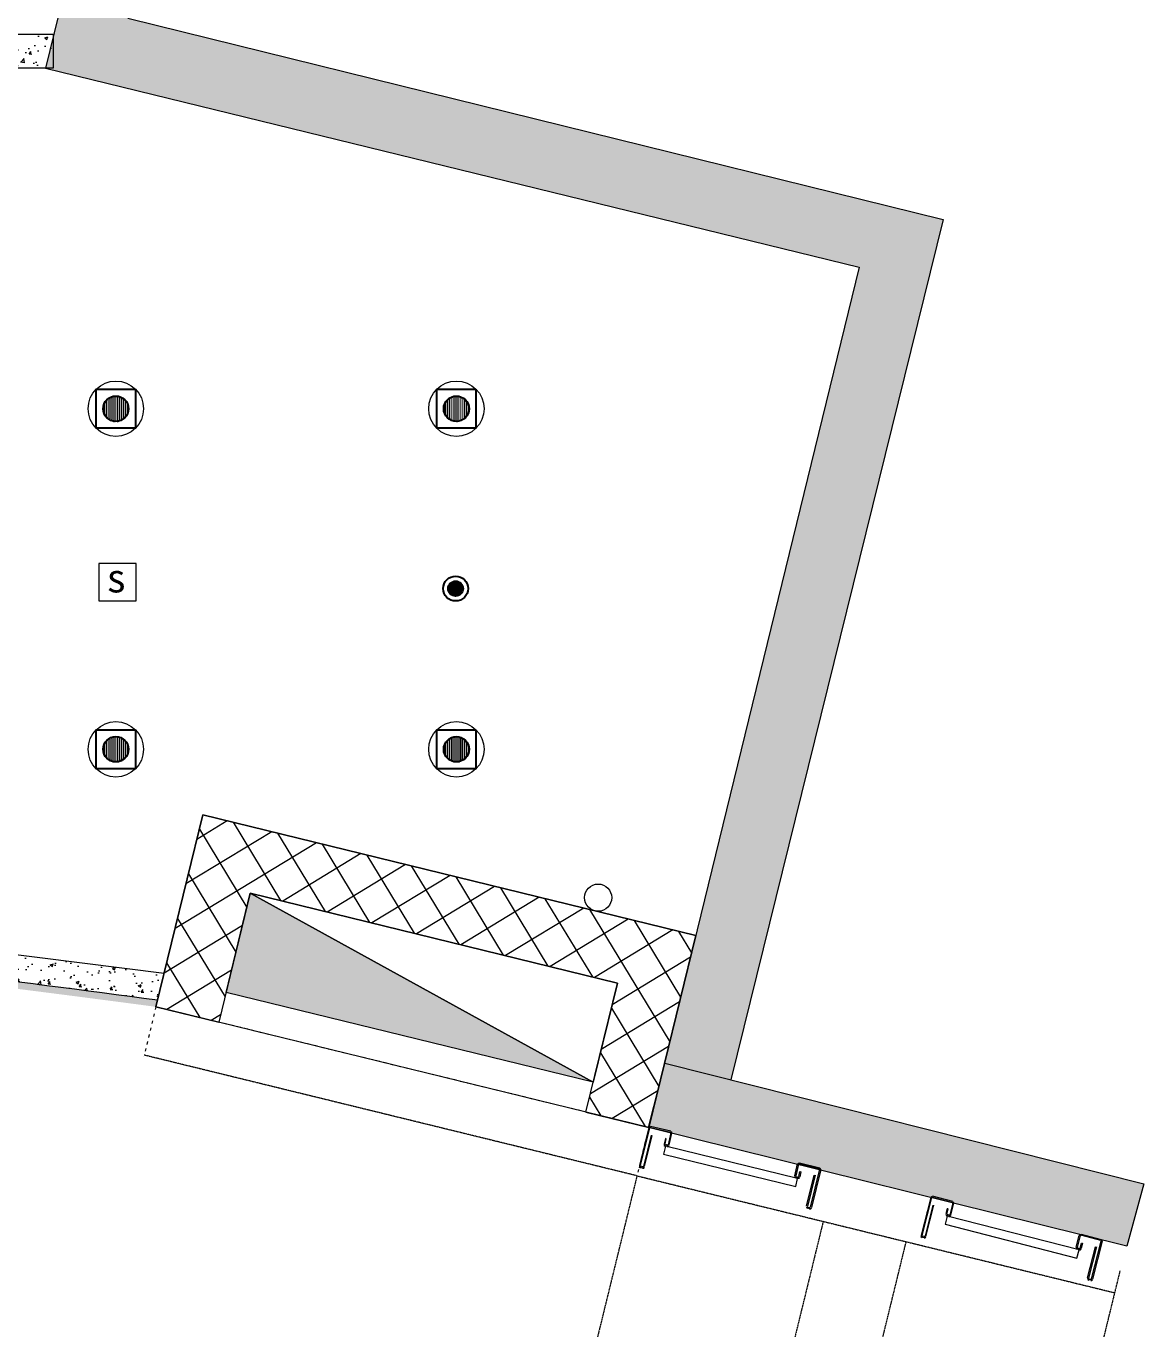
# Model space of a CAD drawing. Header units: millimetres. Extents: x 346472 to 732256, y -34068 to -15883.
# Drawn here: x 671841 to 675124, y -29721 to -25896 of the extents above; entities that cross this region are included whole.
import ezdxf

# ---------------------------------------------------------------- set-up
doc = ezdxf.new("R2010")
doc.units = ezdxf.units.MM
doc.header["$LTSCALE"] = 7
doc.linetypes.add('AED-090-P-CRL2$0$ACAD_ISO03W100', pattern=[30, 12, -18])
doc.linetypes.add('HIDDEN', pattern=[0.375, 0.25, -0.125])
doc.layers.get('0').update_dxf_attribs({"lineweight": 0})
for name, color, linetype in [('1', 1, 'Continuous'), ('1_AVT', 1, 'Continuous'), ('1建筑平面', 7, 'Continuous'), ('AED-090-P-PL02-N$0$0_fsbracket', 1, 'Continuous'), ('LD_light', 253, 'Continuous'), ('WALL', 7, 'Continuous'), ('walls', 7, 'Continuous'), ('消防', 5, 'Continuous')]:
    doc.layers.add(name, color=color, linetype=linetype)
for name, color, linetype, lineweight in [('AED-090-P-CRL2$0$HoseReel', 1, 'Continuous', 13), ('EA7 CEILING', 251, 'Continuous', 9), ('EA7 furniture', 7, 'Continuous', 5), ('QUOTE', 251, 'Continuous', 5), ('文字', 6, 'Continuous', 5)]:
    doc.layers.add(name, color=color, linetype=linetype, lineweight=lineweight)
doc.styles.add('图签-仿宋', font='')
doc.styles.get('图签-仿宋').set_extended_font_data('FangSong_GB2312')

# ---------------------------------------------------------------- blocks, each defined once
blk = doc.blocks.new('A$C1A5804E3')
at = {"color": 5, "ltscale": 2}
blk.add_lwpolyline([(-699236, -432956), (-698936, -432956), (-698936, -432656), (-699236, -432656)], close=True, dxfattribs=at)
at = {"color": 5, "ltscale": 2, "style": '图签-仿宋'}
blk.add_text('s', height=232, dxfattribs=at).set_placement((-699174, -432889))
blk = doc.blocks.new('12333')
at = {"layer": 'LD_light'}
h = blk.add_hatch(dxfattribs=at)
h.set_pattern_fill('DOTS', color=6, scale=90.551181, angle=-90, style=0)
h.set_pattern_definition([(270, (572990.7953, 65339.9095), (5.65944882, -2.8297244), [0, -5.65944882])])
h.paths.add_polyline_path([(568486.6, -26655.3, 1), (568412.2, -26655.3, 1)])
at = {"layer": 'LD_light', "color": 6, "elevation": -2.1}
blk.add_lwpolyline([(568506.9, -26597.8), (568506.9, -26712.8), (568391.9, -26712.8), (568391.9, -26597.8)], close=True, dxfattribs=at)
at = {"layer": 'LD_light', "color": 6}
blk.add_circle((568449.4, -26655.3, -2.1), 37.2, dxfattribs=at)
at = {"layer": 'QUOTE', "color": 6, "lineweight": 5}
blk.add_circle((568449.4, -26655.3, -2.1), 81.3, dxfattribs=at)

msp = doc.modelspace()

# ---------------------------------------------------------------- hatches: boundary and pattern name
at = {"layer": 'AED-090-P-CRL2$0$HoseReel', "lineweight": 5, "extrusion": (0.000187716, -0.000339531, 1)}
for color in [0, 8]:
    msp.add_hatch(color=color, dxfattribs=at).paths.add_polyline_path([(673506.5, -28997.2), (672428.3, -28733.3), (672499.6, -28441.9)])
at = {"layer": 'EA7 furniture', "lineweight": 5}
h = msp.add_hatch(color=0, dxfattribs=at)
h.dxf.hatch_style = 1
h.paths.add_polyline_path([(671512.9, -28665), (671510.8, -28684.9, -0.002651), (672222.4, -28775.6), (672227.2, -28756.1, 0.00266)])
h = msp.add_hatch(color=8, dxfattribs=at)
h.dxf.hatch_style = 1
h.paths.add_polyline_path([(671512.9, -28665), (671510.8, -28684.9, -0.002651), (672222.4, -28775.6), (672227.2, -28756.1, 0.00266)])
at = {"layer": 'walls', "lineweight": 5}
h = msp.add_hatch(color=0, dxfattribs=at)
h.dxf.hatch_style = 1
h.paths.add_polyline_path([(659721.3, -18888.6), (659443.8, -18990.8), (660125.2, -21259.8), (660416, -28254), (660615.8, -28245.5), (660325, -21251.5), (665452.4, -22506.4), (665452.4, -22300.5), (660372.6, -21057.2)])
h.paths.add_polyline_path([(665452.4, -22300.5), (665452.4, -22506.4), (672345.2, -24193.4), (672208.2, -24753.3), (672189.5, -24829.7), (672286.6, -24853.4), (672383.8, -24877.2), (672587, -24046.7)])
h.paths.add_polyline_path([(672140.1, -25872.8), (672177, -25722.3), (671982.7, -25674.7), (671898.3, -26019.5), (674287.8, -26604.4), (673756.4, -28775.6), (673963.9, -28775.6), (674533.9, -26463.9)])
h.paths.add_polyline_path([(673963.9, -28775.6), (673756.4, -28775.6), (673715.9, -28941), (673911, -28990.1)])
h.paths.add_polyline_path([(673716.6, -28941.2), (673694.3, -29029.3), (673670.8, -29125.5), (673669.7, -29129.8), (675073.2, -29478.4), (675123.7, -29295.2)])
h = msp.add_hatch(color=8, dxfattribs=at)
h.dxf.hatch_style = 1
h.paths.add_polyline_path([(659721.3, -18888.6), (659443.8, -18990.8), (660125.2, -21259.8), (660416, -28254), (660615.8, -28245.5), (660325, -21251.5), (665452.4, -22506.4), (665452.4, -22300.5), (660372.6, -21057.2)])
h.paths.add_polyline_path([(665452.4, -22300.5), (665452.4, -22506.4), (672345.2, -24193.4), (672208.2, -24753.3), (672189.5, -24829.7), (672286.6, -24853.4), (672383.8, -24877.2), (672587, -24046.7)])
h.paths.add_polyline_path([(672140.1, -25872.8), (672177, -25722.3), (671982.7, -25674.7), (671898.3, -26019.5), (674287.8, -26604.4), (673756.4, -28775.6), (673963.9, -28775.6), (674533.9, -26463.9)])
h.paths.add_polyline_path([(673963.9, -28775.6), (673756.4, -28775.6), (673715.9, -28941), (673911, -28990.1)])
h.paths.add_polyline_path([(673716.6, -28941.2), (673694.3, -29029.3), (673670.8, -29125.5), (673669.7, -29129.8), (675073.2, -29478.4), (675123.7, -29295.2)])
h = msp.add_hatch(dxfattribs=at)
h.set_pattern_fill('AR-CONC', color=8, scale=0.5)
h.paths.add_polyline_path([(671004.7, -25919.5), (671920.6, -25919.5), (671920.6, -26019.5), (671004.7, -26019.5)])
h = msp.add_hatch(dxfattribs=at)
h.set_pattern_fill('AR-CONC', color=8, scale=0.5)
h.paths.add_polyline_path([(671523.1, -28585.6), (671521.2, -28585.4), (671512.9, -28665, -0.00266), (672227.2, -28756.1), (672246.3, -28677.9, 0.002691)])
h = msp.add_hatch(dxfattribs=at)
h.set_pattern_fill('AR-CONC', color=8, scale=0.5)
h.paths.add_polyline_path([(671523.1, -28585.6), (671521.2, -28585.4), (671512.9, -28665, -0.00266), (672227.2, -28756.1), (672246.3, -28677.9, 0.002691)])
at = {"layer": '消防', "ltscale": 2}
msp.add_hatch(color=5, dxfattribs=at).paths.add_polyline_path([(673124.3, -27547.6, 1), (673080.6, -27547.6, 1)])

# ---------------------------------------------------------------- linework, layer by layer
at = {"layer": '1', "color": 0, "lineweight": 5}
msp.add_line((672186.7, -28921.3), (672186.7, -28921.3), dxfattribs=at)
at = {"layer": '1', "color": 8, "lineweight": 5}
msp.add_line((672186.7, -28921.3), (672186.7, -28921.3), dxfattribs=at)
at = {"layer": '1', "color": 0, "lineweight": 5}
msp.add_circle((673520.8, -28455.1, -0.4), 40, dxfattribs=at)
at = {"layer": '1', "color": 8, "lineweight": 5}
msp.add_circle((673520.8, -28455.1, -0.4), 40, dxfattribs=at)
at = {"layer": '1', "color": 0, "lineweight": 5}
msp.add_arc((663310.5, -95834.4), 67668.4, 82.428099, 84.645908, dxfattribs=at)
at = {"layer": '1', "color": 8, "lineweight": 5}
msp.add_arc((663310.5, -95834.4), 67668.4, 82.428099, 84.645908, dxfattribs=at)
at = {"layer": '1_AVT', "color": 0, "lineweight": 5, "extrusion": (0.000187716, -0.000339531, 1)}
for p, q in [((672360.3, -28212.2), (672222.4, -28775.6, -0.2)), ((673807.5, -28566.4, -0.4), (672360.3, -28212.2)), ((672499.6, -28441.9, -0.1), (672406.9, -28820.8, -0.2)), ((673577.8, -28705.8, -0.4), (672499.6, -28441.9, -0.1)), ((673669.7, -29129.8, -0.6), (673807.5, -28566.4, -0.4)), ((673485.1, -29084.7, -0.5), (673577.8, -28705.8, -0.4)), ((672222.4, -28775.6, -0.6), (672406.9, -28820.8, -0.6)), ((673485.1, -29084.7, -0.5), (673669.7, -29129.8, -0.6))]:
    msp.add_line(p, q, dxfattribs=at)
at = {"layer": '1_AVT', "color": 8, "lineweight": 5, "extrusion": (0.000187716, -0.000339531, 1)}
for p, q in [((672360.3, -28212.2), (672222.4, -28775.6, -0.2)), ((673807.5, -28566.4, -0.4), (672360.3, -28212.2)), ((672499.6, -28441.9, -0.1), (672406.9, -28820.8, -0.2)), ((673577.8, -28705.8, -0.4), (672499.6, -28441.9, -0.1)), ((673669.7, -29129.8, -0.6), (673807.5, -28566.4, -0.4)), ((673485.1, -29084.7, -0.5), (673577.8, -28705.8, -0.4)), ((672222.4, -28775.6, -0.6), (672406.9, -28820.8, -0.6)), ((673485.1, -29084.7, -0.5), (673669.7, -29129.8, -0.6))]:
    msp.add_line(p, q, dxfattribs=at)
at = {"layer": '1建筑平面', "color": 0, "linetype": 'HIDDEN', "lineweight": 5}
for p, q in [((673635, -29271.7, -0.6), (672786.1, -32739.9, -0.6)), ((673635, -29271.7, -0.6), (675037.5, -29614.9, -0.6)), ((674181.9, -29405.5, -0.1), (673359.6, -32765.3, -0.1)), ((674424.8, -29465, -0.1), (673639, -32675.3, -0.1)), ((675053.2, -29550.7, -0.1), (674335.4, -32483.5, -0.1))]:
    msp.add_line(p, q, dxfattribs=at)
at = {"layer": '1建筑平面', "color": 8, "linetype": 'HIDDEN', "lineweight": 5}
for p, q in [((673635, -29271.7, -0.6), (672786.1, -32739.9, -0.6)), ((673635, -29271.7, -0.6), (675037.5, -29614.9, -0.6)), ((674181.9, -29405.5, -0.1), (673359.6, -32765.3, -0.1)), ((674424.8, -29465, -0.1), (673639, -32675.3, -0.1)), ((675053.2, -29550.7, -0.1), (674335.4, -32483.5, -0.1))]:
    msp.add_line(p, q, dxfattribs=at)
at = {"layer": 'AED-090-P-CRL2$0$HoseReel', "color": 0, "linetype": 'Continuous', "lineweight": 5, "extrusion": (0.000187716, -0.000339531, 1)}
for p, q in [((672562.9, -28261.8, -0.1), (672310.7, -28414.8, -0.1)), ((672432, -28229.8, 0), (672342.7, -28284, 0)), ((672349.9, -28254.4, 0), (672489.3, -28484.1, -0.1)), ((672449, -28233.9, 0), (672588.3, -28463.7, -0.1)), ((672579.8, -28266, -0.1), (672719.2, -28495.7, -0.2)), ((672693.7, -28293.8, -0.1), (672278.7, -28545.7, -0.1)), ((672710.6, -28298, -0.1), (672850, -28527.7, -0.2)), ((672824.6, -28325.9, -0.1), (672594.8, -28465.2, -0.1)), ((672841.5, -28330, -0.1), (672980.9, -28559.7, -0.2)), ((672955.4, -28357.9, -0.2), (672725.7, -28497.3, -0.2)), ((672972.3, -28362, -0.2), (673111.7, -28591.7, -0.3)), ((672317.9, -28385.2, -0.1), (672457.3, -28614.9, -0.2)), ((673086.2, -28389.9, -0.2), (672856.5, -28529.3, -0.2)), ((673103.2, -28394, -0.2), (673242.5, -28623.8, -0.3)), ((673217.1, -28421.9, -0.2), (672987.4, -28561.3, -0.2)), ((673347.9, -28454, -0.3), (673118.2, -28593.3, -0.3)), ((673234, -28426.1, -0.2), (673373.4, -28655.8, -0.3)), ((673364.8, -28458.1, -0.3), (673504.2, -28687.8, -0.4)), ((673478.8, -28486, -0.3), (673249, -28625.4, -0.3)), ((673495.7, -28490.1, -0.3), (673731.2, -28878.3, -0.5)), ((672285.9, -28516.1, -0.1), (672425.3, -28745.8, -0.2)), ((673609.6, -28518, -0.3), (673379.9, -28657.4, -0.3)), ((673626.5, -28522.1, -0.3), (673763.2, -28747.5, -0.4)), ((672476.4, -28537.1, -0.1), (672246.6, -28676.5, -0.1)), ((673740.4, -28550, -0.4), (673510.7, -28689.4, -0.4)), ((673757.4, -28554.2, -0.4), (673795.3, -28616.6, -0.4)), ((672253.9, -28646.9, -0.1), (672351.1, -28807.1, -0.2)), ((673791.9, -28630.2, -0.4), (673562.2, -28769.6, -0.4)), ((672444.3, -28668, -0.2), (672254.1, -28783.4, -0.2)), ((673759.9, -28761, -0.4), (673530.2, -28900.4, -0.5)), ((672412.3, -28798.8, -0.2), (672385, -28815.4, -0.2)), ((673559.8, -28779.4, -0.4), (673699.2, -29009.1, -0.5)), ((673727.9, -28891.9, -0.5), (673498.2, -29031.3, -0.5)), ((673527.8, -28910.3, -0.5), (673659.5, -29127.3, -0.6)), ((673695.9, -29022.7, -0.5), (673562.6, -29103.6, -0.5)), ((673495.8, -29041.1, -0.5), (673528.6, -29095.3, -0.5))]:
    msp.add_line(p, q, dxfattribs=at)
at = {"layer": 'AED-090-P-CRL2$0$HoseReel', "color": 8, "linetype": 'Continuous', "lineweight": 5, "extrusion": (0.000187716, -0.000339531, 1)}
for p, q in [((672562.9, -28261.8, -0.1), (672310.7, -28414.8, -0.1)), ((672432, -28229.8, 0), (672342.7, -28284, 0)), ((672349.9, -28254.4, 0), (672489.3, -28484.1, -0.1)), ((672449, -28233.9, 0), (672588.3, -28463.7, -0.1)), ((672579.8, -28266, -0.1), (672719.2, -28495.7, -0.2)), ((672693.7, -28293.8, -0.1), (672278.7, -28545.7, -0.1)), ((672710.6, -28298, -0.1), (672850, -28527.7, -0.2)), ((672824.6, -28325.9, -0.1), (672594.8, -28465.2, -0.1)), ((672841.5, -28330, -0.1), (672980.9, -28559.7, -0.2)), ((672955.4, -28357.9, -0.2), (672725.7, -28497.3, -0.2)), ((672972.3, -28362, -0.2), (673111.7, -28591.7, -0.3)), ((672317.9, -28385.2, -0.1), (672457.3, -28614.9, -0.2)), ((673086.2, -28389.9, -0.2), (672856.5, -28529.3, -0.2)), ((673103.2, -28394, -0.2), (673242.5, -28623.8, -0.3)), ((673217.1, -28421.9, -0.2), (672987.4, -28561.3, -0.2)), ((673347.9, -28454, -0.3), (673118.2, -28593.3, -0.3)), ((673234, -28426.1, -0.2), (673373.4, -28655.8, -0.3)), ((673364.8, -28458.1, -0.3), (673504.2, -28687.8, -0.4)), ((673478.8, -28486, -0.3), (673249, -28625.4, -0.3)), ((673495.7, -28490.1, -0.3), (673731.2, -28878.3, -0.5)), ((672285.9, -28516.1, -0.1), (672425.3, -28745.8, -0.2)), ((673609.6, -28518, -0.3), (673379.9, -28657.4, -0.3)), ((673626.5, -28522.1, -0.3), (673763.2, -28747.5, -0.4)), ((672476.4, -28537.1, -0.1), (672246.6, -28676.5, -0.1)), ((673740.4, -28550, -0.4), (673510.7, -28689.4, -0.4)), ((673757.4, -28554.2, -0.4), (673795.3, -28616.6, -0.4)), ((672253.9, -28646.9, -0.1), (672351.1, -28807.1, -0.2)), ((673791.9, -28630.2, -0.4), (673562.2, -28769.6, -0.4)), ((672444.3, -28668, -0.2), (672254.1, -28783.4, -0.2)), ((673759.9, -28761, -0.4), (673530.2, -28900.4, -0.5)), ((672412.3, -28798.8, -0.2), (672385, -28815.4, -0.2)), ((673559.8, -28779.4, -0.4), (673699.2, -29009.1, -0.5)), ((673727.9, -28891.9, -0.5), (673498.2, -29031.3, -0.5)), ((673527.8, -28910.3, -0.5), (673659.5, -29127.3, -0.6)), ((673695.9, -29022.7, -0.5), (673562.6, -29103.6, -0.5)), ((673495.8, -29041.1, -0.5), (673528.6, -29095.3, -0.5))]:
    msp.add_line(p, q, dxfattribs=at)
at = {"layer": 'AED-090-P-CRL2$0$HoseReel', "color": 0, "lineweight": 5, "extrusion": (0.000187716, -0.000339531, 1)}
for p, q in [((672428.3, -28733.3, -0.2), (672499.6, -28441.9, -0.1)), ((672428.3, -28733.3, -0.2), (672499.6, -28441.9, -0.1)), ((672499.6, -28441.9, -0.1), (673577.8, -28705.8, -0.4)), ((673506.5, -28997.2, -0.5), (672499.6, -28441.9, -0.1)), ((672499.6, -28441.9, -0.1), (673506.5, -28997.2, -0.5)), ((673577.8, -28705.8, -0.4), (673506.5, -28997.2, -0.5)), ((673506.5, -28997.2, -0.5), (672428.3, -28733.3, -0.2)), ((673506.5, -28997.2, -0.5), (672428.3, -28733.3, -0.2))]:
    msp.add_line(p, q, dxfattribs=at)
at = {"layer": 'AED-090-P-CRL2$0$HoseReel', "color": 8, "lineweight": 5, "extrusion": (0.000187716, -0.000339531, 1)}
for p, q in [((672428.3, -28733.3, -0.2), (672499.6, -28441.9, -0.1)), ((672428.3, -28733.3, -0.2), (672499.6, -28441.9, -0.1)), ((672499.6, -28441.9, -0.1), (673577.8, -28705.8, -0.4)), ((673506.5, -28997.2, -0.5), (672499.6, -28441.9, -0.1)), ((672499.6, -28441.9, -0.1), (673506.5, -28997.2, -0.5)), ((673577.8, -28705.8, -0.4), (673506.5, -28997.2, -0.5)), ((673506.5, -28997.2, -0.5), (672428.3, -28733.3, -0.2)), ((673506.5, -28997.2, -0.5), (672428.3, -28733.3, -0.2))]:
    msp.add_line(p, q, dxfattribs=at)
at = {"layer": 'AED-090-P-CRL2$0$HoseReel', "color": 0, "linetype": 'AED-090-P-CRL2$0$ACAD_ISO03W100', "lineweight": 5, "ltscale": 0.1, "extrusion": (0.000187716, -0.000339531, 1)}
for p, q in [((672222.4, -28775.6, -0.6), (672187.7, -28917.4, -0.6)), ((673471.1, -29081.2, -0.5), (672406.9, -28820.8, -0.2))]:
    msp.add_line(p, q, dxfattribs=at)
at = {"layer": 'AED-090-P-CRL2$0$HoseReel', "color": 8, "linetype": 'AED-090-P-CRL2$0$ACAD_ISO03W100', "lineweight": 5, "ltscale": 0.1, "extrusion": (0.000187716, -0.000339531, 1)}
for p, q in [((672222.4, -28775.6, -0.6), (672187.7, -28917.4, -0.6)), ((673471.1, -29081.2, -0.5), (672406.9, -28820.8, -0.2))]:
    msp.add_line(p, q, dxfattribs=at)
at = {"layer": 'AED-090-P-CRL2$0$HoseReel', "color": 0, "linetype": 'HIDDEN', "lineweight": 5, "extrusion": (0.00021446, -0.000323304, 1)}
msp.add_line((673635, -29271.7, 0), (672187.7, -28917.4, 0.4), dxfattribs=at)
at = {"layer": 'AED-090-P-CRL2$0$HoseReel', "color": 8, "linetype": 'HIDDEN', "lineweight": 5, "extrusion": (0.00021446, -0.000323304, 1)}
msp.add_line((673635, -29271.7, 0), (672187.7, -28917.4, 0.4), dxfattribs=at)
at = {"layer": 'AED-090-P-CRL2$0$HoseReel', "color": 0, "linetype": 'AED-090-P-CRL2$0$ACAD_ISO03W100', "lineweight": 5, "ltscale": 0.1, "extrusion": (0.00021446, -0.000323304, 1)}
msp.add_line((673669.5, -29130.3, -0.6), (673635, -29271.7, -0.6), dxfattribs=at)
at = {"layer": 'AED-090-P-CRL2$0$HoseReel', "color": 8, "linetype": 'AED-090-P-CRL2$0$ACAD_ISO03W100', "lineweight": 5, "ltscale": 0.1, "extrusion": (0.00021446, -0.000323304, 1)}
msp.add_line((673669.5, -29130.3, -0.6), (673635, -29271.7, -0.6), dxfattribs=at)
at = {"layer": 'AED-090-P-PL02-N$0$0_fsbracket', "color": 0, "lineweight": 5, "extrusion": (-0.035899, -0.14847, 0.988265)}
for p, q in [((673669.7, -29129.8, -0.6), (673642.4, -29241.2, -18.3)), ((673645.3, -29241.9, -18.3), (673672.6, -29130.5, -0.6)), ((673674.4, -29129.4, -0.3), (673733.6, -29143.9, -0.4)), ((673734.3, -29141.1, 0.1), (673675.1, -29126.6, 0.1)), ((673734.7, -29145.7, -0.6), (673726.3, -29180.3, -6.1)), ((673729.2, -29181, -6.1), (673737.7, -29146.5, -0.6)), ((673676.5, -29152.4, -3.7), (673654.1, -29244, -18.3)), ((673657, -29244.7, -18.3), (673679.4, -29153.1, -3.7)), ((673659, -29173.5, -7.5), (673658.3, -29176.4, -8)), ((673718.3, -29162.6, -3.7), (673714.6, -29177.4, -6.1)), ((673717.5, -29178.2, -6.1), (673721.2, -29163.3, -3.7)), ((673717.9, -29182.8, -6.8), (673723.8, -29184.3, -6.8)), ((673721.2, -29163.3, -3.7), (673718.3, -29162.6, -3.7)), ((673724.5, -29181.4, -6.3), (673718.6, -29180, -6.3)), ((673640.9, -29245.4, -19), (673651.6, -29248, -19)), ((673652.3, -29245.1, -18.5), (673646.4, -29243.7, -18.5)), ((674098.3, -29271.3, -6.2), (674106.8, -29236.8, -0.7)), ((674109.7, -29237.5, -0.7), (674101.2, -29272, -6.2)), ((674110, -29274.2, -6.2), (674113.6, -29259.3, -3.9)), ((674170.7, -29250.9, -0.5), (674111.5, -29236.4, -0.5)), ((674112.2, -29233.5, -0.1), (674171.5, -29248, -0.1)), ((674116.5, -29260, -3.9), (674112.9, -29274.9, -6.3)), ((674113.6, -29259.3, -3.9), (674116.5, -29260, -3.9)), ((674144.6, -29364, -18.5), (674171.9, -29252.7, -0.8)), ((674174.8, -29253.4, -0.8), (674147.5, -29364.7, -18.5)), ((674107.5, -29278.1, -6.9), (674101.6, -29276.7, -6.9)), ((674102.3, -29273.8, -6.5), (674108.2, -29275.3, -6.5)), ((674132.9, -29361.2, -18.5), (674155.4, -29269.5, -3.9)), ((674158.3, -29270.2, -3.9), (674135.9, -29361.9, -18.5)), ((674164.1, -29297.1, -7.7), (674163.4, -29300, -8.2)), ((674146.9, -29369.2, -19.2), (674136.3, -29366.6, -19.2)), ((674137, -29363.7, -18.7), (674142.8, -29365.1, -18.7))]:
    msp.add_line(p, q, dxfattribs=at)
at = {"layer": 'AED-090-P-PL02-N$0$0_fsbracket', "color": 8, "lineweight": 5, "extrusion": (-0.035899, -0.14847, 0.988265)}
for p, q in [((673669.7, -29129.8, -0.6), (673642.4, -29241.2, -18.3)), ((673645.3, -29241.9, -18.3), (673672.6, -29130.5, -0.6)), ((673674.4, -29129.4, -0.3), (673733.6, -29143.9, -0.4)), ((673734.3, -29141.1, 0.1), (673675.1, -29126.6, 0.1)), ((673734.7, -29145.7, -0.6), (673726.3, -29180.3, -6.1)), ((673729.2, -29181, -6.1), (673737.7, -29146.5, -0.6)), ((673676.5, -29152.4, -3.7), (673654.1, -29244, -18.3)), ((673657, -29244.7, -18.3), (673679.4, -29153.1, -3.7)), ((673659, -29173.5, -7.5), (673658.3, -29176.4, -8)), ((673718.3, -29162.6, -3.7), (673714.6, -29177.4, -6.1)), ((673717.5, -29178.2, -6.1), (673721.2, -29163.3, -3.7)), ((673717.9, -29182.8, -6.8), (673723.8, -29184.3, -6.8)), ((673721.2, -29163.3, -3.7), (673718.3, -29162.6, -3.7)), ((673724.5, -29181.4, -6.3), (673718.6, -29180, -6.3)), ((673640.9, -29245.4, -19), (673651.6, -29248, -19)), ((673652.3, -29245.1, -18.5), (673646.4, -29243.7, -18.5)), ((674098.3, -29271.3, -6.2), (674106.8, -29236.8, -0.7)), ((674109.7, -29237.5, -0.7), (674101.2, -29272, -6.2)), ((674110, -29274.2, -6.2), (674113.6, -29259.3, -3.9)), ((674170.7, -29250.9, -0.5), (674111.5, -29236.4, -0.5)), ((674112.2, -29233.5, -0.1), (674171.5, -29248, -0.1)), ((674116.5, -29260, -3.9), (674112.9, -29274.9, -6.3)), ((674113.6, -29259.3, -3.9), (674116.5, -29260, -3.9)), ((674144.6, -29364, -18.5), (674171.9, -29252.7, -0.8)), ((674174.8, -29253.4, -0.8), (674147.5, -29364.7, -18.5)), ((674107.5, -29278.1, -6.9), (674101.6, -29276.7, -6.9)), ((674102.3, -29273.8, -6.5), (674108.2, -29275.3, -6.5)), ((674132.9, -29361.2, -18.5), (674155.4, -29269.5, -3.9)), ((674158.3, -29270.2, -3.9), (674135.9, -29361.9, -18.5)), ((674164.1, -29297.1, -7.7), (674163.4, -29300, -8.2)), ((674146.9, -29369.2, -19.2), (674136.3, -29366.6, -19.2)), ((674137, -29363.7, -18.7), (674142.8, -29365.1, -18.7))]:
    msp.add_line(p, q, dxfattribs=at)
at = {"layer": 'AED-090-P-PL02-N$0$0_fsbracket', "color": 0, "lineweight": 5, "extrusion": (-0.037476, -0.148079, 0.988265)}
for p, q in [((674497.6, -29335, -0.6), (674469.2, -29446.1, -18.3)), ((674472.1, -29446.8, -18.3), (674500.5, -29335.7, -0.6)), ((674502.3, -29334.7, -0.3), (674561.4, -29349.8, -0.4)), ((674562.2, -29346.9, 0.1), (674503.1, -29331.8, 0.1)), ((674504.2, -29357.6, -3.7), (674480.8, -29449, -18.3)), ((674483.7, -29449.8, -18.3), (674507.1, -29358.3, -3.7)), ((674545.9, -29368.3, -3.7), (674542.1, -29383.1, -6.1)), ((674545, -29383.8, -6.1), (674548.8, -29369, -3.7)), ((674548.8, -29369, -3.7), (674545.9, -29368.3, -3.7)), ((674562.5, -29351.6, -0.6), (674553.7, -29386.1, -6.1)), ((674556.6, -29386.8, -6.1), (674565.4, -29352.4, -0.6)), ((674486.5, -29378.6, -7.5), (674485.7, -29381.4, -8)), ((674545.3, -29388.5, -6.8), (674551.1, -29390, -6.8)), ((674551.9, -29387.1, -6.3), (674546.1, -29385.7, -6.3)), ((674467.6, -29450.2, -19), (674478.2, -29453, -19)), ((674479, -29450.1, -18.5), (674473.2, -29448.6, -18.5)), ((674924.7, -29481, -6.2), (674933.6, -29446.6, -0.7)), ((674936.5, -29447.3, -0.7), (674927.6, -29481.8, -6.2)), ((674997.4, -29461.4, -0.5), (674938.3, -29446.3, -0.5)), ((674939, -29443.4, -0.1), (674998.1, -29458.5, -0.1)), ((674933.8, -29488, -6.9), (674928, -29486.5, -6.9)), ((674928.7, -29483.6, -6.5), (674934.5, -29485.1, -6.5)), ((674936.4, -29484, -6.2), (674940.2, -29469.2, -3.9)), ((674943.1, -29469.9, -3.9), (674939.3, -29484.8, -6.3)), ((674940.2, -29469.2, -3.9), (674943.1, -29469.9, -3.9)), ((674958.4, -29571.3, -18.5), (674981.8, -29479.8, -3.9)), ((674984.7, -29480.6, -3.9), (674961.3, -29572, -18.5)), ((674970, -29574.2, -18.5), (674998.5, -29463.2, -0.8)), ((675001.4, -29463.9, -0.8), (674972.9, -29575, -18.5)), ((674990.2, -29507.5, -7.7), (674989.5, -29510.4, -8.2)), ((674972.3, -29579.4, -19.2), (674961.7, -29576.7, -19.2)), ((674962.4, -29573.8, -18.7), (674968.2, -29575.3, -18.7))]:
    msp.add_line(p, q, dxfattribs=at)
at = {"layer": 'AED-090-P-PL02-N$0$0_fsbracket', "color": 8, "lineweight": 5, "extrusion": (-0.037476, -0.148079, 0.988265)}
for p, q in [((674497.6, -29335, -0.6), (674469.2, -29446.1, -18.3)), ((674472.1, -29446.8, -18.3), (674500.5, -29335.7, -0.6)), ((674502.3, -29334.7, -0.3), (674561.4, -29349.8, -0.4)), ((674562.2, -29346.9, 0.1), (674503.1, -29331.8, 0.1)), ((674504.2, -29357.6, -3.7), (674480.8, -29449, -18.3)), ((674483.7, -29449.8, -18.3), (674507.1, -29358.3, -3.7)), ((674545.9, -29368.3, -3.7), (674542.1, -29383.1, -6.1)), ((674545, -29383.8, -6.1), (674548.8, -29369, -3.7)), ((674548.8, -29369, -3.7), (674545.9, -29368.3, -3.7)), ((674562.5, -29351.6, -0.6), (674553.7, -29386.1, -6.1)), ((674556.6, -29386.8, -6.1), (674565.4, -29352.4, -0.6)), ((674486.5, -29378.6, -7.5), (674485.7, -29381.4, -8)), ((674545.3, -29388.5, -6.8), (674551.1, -29390, -6.8)), ((674551.9, -29387.1, -6.3), (674546.1, -29385.7, -6.3)), ((674467.6, -29450.2, -19), (674478.2, -29453, -19)), ((674479, -29450.1, -18.5), (674473.2, -29448.6, -18.5)), ((674924.7, -29481, -6.2), (674933.6, -29446.6, -0.7)), ((674936.5, -29447.3, -0.7), (674927.6, -29481.8, -6.2)), ((674997.4, -29461.4, -0.5), (674938.3, -29446.3, -0.5)), ((674939, -29443.4, -0.1), (674998.1, -29458.5, -0.1)), ((674933.8, -29488, -6.9), (674928, -29486.5, -6.9)), ((674928.7, -29483.6, -6.5), (674934.5, -29485.1, -6.5)), ((674936.4, -29484, -6.2), (674940.2, -29469.2, -3.9)), ((674943.1, -29469.9, -3.9), (674939.3, -29484.8, -6.3)), ((674940.2, -29469.2, -3.9), (674943.1, -29469.9, -3.9)), ((674958.4, -29571.3, -18.5), (674981.8, -29479.8, -3.9)), ((674984.7, -29480.6, -3.9), (674961.3, -29572, -18.5)), ((674970, -29574.2, -18.5), (674998.5, -29463.2, -0.8)), ((675001.4, -29463.9, -0.8), (674972.9, -29575, -18.5)), ((674990.2, -29507.5, -7.7), (674989.5, -29510.4, -8.2)), ((674972.3, -29579.4, -19.2), (674961.7, -29576.7, -19.2)), ((674962.4, -29573.8, -18.7), (674968.2, -29575.3, -18.7))]:
    msp.add_line(p, q, dxfattribs=at)
at = {"layer": 'AED-090-P-PL02-N$0$0_fsbracket', "color": 0, "lineweight": 5, "extrusion": (-0.035899, -0.14847, 0.988265), "elevation": -19859.4}
for points in [[(661658.8, 128464.5), (661661.8, 128464.5)], [(662154.8, 128463.1), (662151.8, 128463.1)]]:
    msp.add_lwpolyline(points, dxfattribs=at)
at = {"layer": 'AED-090-P-PL02-N$0$0_fsbracket', "color": 8, "lineweight": 5, "extrusion": (-0.035899, -0.14847, 0.988265), "elevation": -19859.4}
for points in [[(661658.8, 128464.5), (661661.8, 128464.5)], [(662154.8, 128463.1), (662151.8, 128463.1)]]:
    msp.add_lwpolyline(points, dxfattribs=at)
at = {"layer": 'AED-090-P-PL02-N$0$0_fsbracket', "color": 0, "lineweight": 5, "extrusion": (-0.035899, -0.14847, 0.988265), "elevation": -19859.4}
msp.add_lwpolyline([(662106.7, 128443.3), (661706.7, 128444.4), (661706.7, 128419.4), (662106.7, 128418.3)], close=True, dxfattribs=at)
at = {"layer": 'AED-090-P-PL02-N$0$0_fsbracket', "color": 8, "lineweight": 5, "extrusion": (-0.035899, -0.14847, 0.988265), "elevation": -19859.4}
msp.add_lwpolyline([(662106.7, 128443.3), (661706.7, 128444.4), (661706.7, 128419.4), (662106.7, 128418.3)], close=True, dxfattribs=at)
at = {"layer": 'AED-090-P-PL02-N$0$0_fsbracket', "color": 0, "lineweight": 5, "extrusion": (-0.037476, -0.148079, 0.988265), "elevation": -20934}
for points in [[(661091.4, 135416.8), (661094.4, 135416.8)], [(661587.4, 135415.4), (661584.4, 135415.4)]]:
    msp.add_lwpolyline(points, dxfattribs=at)
at = {"layer": 'AED-090-P-PL02-N$0$0_fsbracket', "color": 8, "lineweight": 5, "extrusion": (-0.037476, -0.148079, 0.988265), "elevation": -20934}
for points in [[(661091.4, 135416.8), (661094.4, 135416.8)], [(661587.4, 135415.4), (661584.4, 135415.4)]]:
    msp.add_lwpolyline(points, dxfattribs=at)
at = {"layer": 'AED-090-P-PL02-N$0$0_fsbracket', "color": 0, "lineweight": 5, "extrusion": (-0.037476, -0.148079, 0.988265), "elevation": -20934}
msp.add_lwpolyline([(661539.4, 135395.5), (661139.4, 135396.6), (661139.3, 135371.6), (661539.3, 135370.5)], close=True, dxfattribs=at)
at = {"layer": 'AED-090-P-PL02-N$0$0_fsbracket', "color": 8, "lineweight": 5, "extrusion": (-0.037476, -0.148079, 0.988265), "elevation": -20934}
msp.add_lwpolyline([(661539.4, 135395.5), (661139.4, 135396.6), (661139.3, 135371.6), (661539.3, 135370.5)], close=True, dxfattribs=at)
at = {"layer": 'AED-090-P-PL02-N$0$0_fsbracket', "color": 0, "lineweight": 5, "extrusion": (-0.035899, -0.14847, 0.988265)}
for centre, radius, start, end in [((661651.4, 128485, -19859.4), 4.5, 89.8432, 179.8432), ((661651.4, 128485, -19859.4), 1.5, 89.8432, 179.8432), ((661712.4, 128484.9, -19859.4), 1.5, 359.8431, 89.8432), ((661712.4, 128484.9, -19859.4), 4.5, 359.8432, 89.8431), ((661706.3, 128448.9, -19859.4), 4.5, 179.8432, 269.8431), ((661706.3, 128448.9, -19859.4), 1.5, 179.8432, 269.8432), ((661712.3, 128448.9, -19859.4), 4.5, 269.8431, 359.8432), ((661712.3, 128448.9, -19859.4), 1.5, 269.8431, 359.8431), ((661651, 128369, -19859.4), 4.5, 179.8432, 269.8431), ((661651, 128369, -19859.4), 1.5, 179.8432, 269.8431), ((661657, 128369, -19859.4), 4.5, 269.8432, 359.8432), ((661657, 128369, -19859.4), 1.5, 269.8432, 359.8432), ((662101.4, 128483.8, -19859.4), 4.5, 89.8431, 179.8431), ((662101.4, 128483.8, -19859.4), 1.5, 89.8431, 179.8432), ((662162.4, 128483.6, -19859.4), 1.5, 359.8431, 89.8431), ((662162.4, 128483.6, -19859.4), 4.5, 359.8431, 89.8431), ((662101.3, 128447.8, -19859.4), 4.5, 179.8431, 269.8431), ((662101.3, 128447.8, -19859.4), 1.5, 179.8431, 269.8431), ((662107.3, 128447.8, -19859.4), 4.5, 269.8431, 359.8431), ((662107.3, 128447.8, -19859.4), 1.5, 269.8431, 359.8431), ((662156, 128367.6, -19859.4), 4.5, 179.8431, 269.8431), ((662156, 128367.6, -19859.4), 1.5, 179.8431, 269.8431), ((662162, 128367.6, -19859.4), 4.5, 269.8432, 359.8431), ((662162, 128367.6, -19859.4), 1.5, 269.8432, 359.8431)]:
    msp.add_arc(centre, radius, start, end, dxfattribs=at)
at = {"layer": 'AED-090-P-PL02-N$0$0_fsbracket', "color": 8, "lineweight": 5, "extrusion": (-0.035899, -0.14847, 0.988265)}
for centre, radius, start, end in [((661651.4, 128485, -19859.4), 4.5, 89.8432, 179.8432), ((661651.4, 128485, -19859.4), 1.5, 89.8432, 179.8432), ((661712.4, 128484.9, -19859.4), 1.5, 359.8431, 89.8432), ((661712.4, 128484.9, -19859.4), 4.5, 359.8432, 89.8431), ((661706.3, 128448.9, -19859.4), 4.5, 179.8432, 269.8431), ((661706.3, 128448.9, -19859.4), 1.5, 179.8432, 269.8432), ((661712.3, 128448.9, -19859.4), 4.5, 269.8431, 359.8432), ((661712.3, 128448.9, -19859.4), 1.5, 269.8431, 359.8431), ((661651, 128369, -19859.4), 4.5, 179.8432, 269.8431), ((661651, 128369, -19859.4), 1.5, 179.8432, 269.8431), ((661657, 128369, -19859.4), 4.5, 269.8432, 359.8432), ((661657, 128369, -19859.4), 1.5, 269.8432, 359.8432), ((662101.4, 128483.8, -19859.4), 4.5, 89.8431, 179.8431), ((662101.4, 128483.8, -19859.4), 1.5, 89.8431, 179.8432), ((662162.4, 128483.6, -19859.4), 1.5, 359.8431, 89.8431), ((662162.4, 128483.6, -19859.4), 4.5, 359.8431, 89.8431), ((662101.3, 128447.8, -19859.4), 4.5, 179.8431, 269.8431), ((662101.3, 128447.8, -19859.4), 1.5, 179.8431, 269.8431), ((662107.3, 128447.8, -19859.4), 4.5, 269.8431, 359.8431), ((662107.3, 128447.8, -19859.4), 1.5, 269.8431, 359.8431), ((662156, 128367.6, -19859.4), 4.5, 179.8431, 269.8431), ((662156, 128367.6, -19859.4), 1.5, 179.8431, 269.8431), ((662162, 128367.6, -19859.4), 4.5, 269.8432, 359.8431), ((662162, 128367.6, -19859.4), 1.5, 269.8432, 359.8431)]:
    msp.add_arc(centre, radius, start, end, dxfattribs=at)
at = {"layer": 'AED-090-P-PL02-N$0$0_fsbracket', "color": 0, "lineweight": 5, "extrusion": (-0.037476, -0.148079, 0.988265)}
for centre, radius, start, end in [((661084, 135437.3, -20934), 4.5, 89.8432, 179.8432), ((661084, 135437.3, -20934), 1.5, 89.8432, 179.8432), ((661145, 135437.1, -20934), 1.5, 359.8431, 89.8432), ((661145, 135437.1, -20934), 4.5, 359.8432, 89.8431), ((661138.9, 135401.1, -20934), 4.5, 179.8432, 269.8431), ((661138.9, 135401.1, -20934), 1.5, 179.8432, 269.8432), ((661144.9, 135401.1, -20934), 4.5, 269.8431, 359.8432), ((661144.9, 135401.1, -20934), 1.5, 269.8431, 359.8431), ((661083.7, 135321.3, -20934), 4.5, 179.8432, 269.8431), ((661083.7, 135321.3, -20934), 1.5, 179.8432, 269.8431), ((661089.7, 135321.3, -20934), 4.5, 269.8432, 359.8432), ((661089.7, 135321.3, -20934), 1.5, 269.8432, 359.8432), ((661534, 135436.1, -20934), 4.5, 89.8431, 179.8431), ((661534, 135436.1, -20934), 1.5, 89.8431, 179.8432), ((661533.9, 135400.1, -20934), 4.5, 179.8431, 269.8431), ((661533.9, 135400.1, -20934), 1.5, 179.8431, 269.8431), ((661539.9, 135400, -20934), 4.5, 269.8431, 359.8431), ((661539.9, 135400, -20934), 1.5, 269.8431, 359.8431), ((661595, 135435.9, -20934), 1.5, 359.8431, 89.8431), ((661595, 135435.9, -20934), 4.5, 359.8431, 89.8431), ((661588.7, 135319.9, -20934), 4.5, 179.8431, 269.8431), ((661588.7, 135319.9, -20934), 1.5, 179.8431, 269.8431), ((661594.7, 135319.9, -20934), 4.5, 269.8432, 359.8431), ((661594.7, 135319.9, -20934), 1.5, 269.8432, 359.8431)]:
    msp.add_arc(centre, radius, start, end, dxfattribs=at)
at = {"layer": 'AED-090-P-PL02-N$0$0_fsbracket', "color": 8, "lineweight": 5, "extrusion": (-0.037476, -0.148079, 0.988265)}
for centre, radius, start, end in [((661084, 135437.3, -20934), 4.5, 89.8432, 179.8432), ((661084, 135437.3, -20934), 1.5, 89.8432, 179.8432), ((661145, 135437.1, -20934), 1.5, 359.8431, 89.8432), ((661145, 135437.1, -20934), 4.5, 359.8432, 89.8431), ((661138.9, 135401.1, -20934), 4.5, 179.8432, 269.8431), ((661138.9, 135401.1, -20934), 1.5, 179.8432, 269.8432), ((661144.9, 135401.1, -20934), 4.5, 269.8431, 359.8432), ((661144.9, 135401.1, -20934), 1.5, 269.8431, 359.8431), ((661083.7, 135321.3, -20934), 4.5, 179.8432, 269.8431), ((661083.7, 135321.3, -20934), 1.5, 179.8432, 269.8431), ((661089.7, 135321.3, -20934), 4.5, 269.8432, 359.8432), ((661089.7, 135321.3, -20934), 1.5, 269.8432, 359.8432), ((661534, 135436.1, -20934), 4.5, 89.8431, 179.8431), ((661534, 135436.1, -20934), 1.5, 89.8431, 179.8432), ((661533.9, 135400.1, -20934), 4.5, 179.8431, 269.8431), ((661533.9, 135400.1, -20934), 1.5, 179.8431, 269.8431), ((661539.9, 135400, -20934), 4.5, 269.8431, 359.8431), ((661539.9, 135400, -20934), 1.5, 269.8431, 359.8431), ((661595, 135435.9, -20934), 1.5, 359.8431, 89.8431), ((661595, 135435.9, -20934), 4.5, 359.8431, 89.8431), ((661588.7, 135319.9, -20934), 4.5, 179.8431, 269.8431), ((661588.7, 135319.9, -20934), 1.5, 179.8431, 269.8431), ((661594.7, 135319.9, -20934), 4.5, 269.8432, 359.8431), ((661594.7, 135319.9, -20934), 1.5, 269.8432, 359.8431)]:
    msp.add_arc(centre, radius, start, end, dxfattribs=at)
at = {"layer": 'EA7 CEILING', "color": 0, "lineweight": 5, "extrusion": (0.000187716, -0.000339531, 1)}
for p, q in [((672222.4, -28775.6, -0.2), (672360.3, -28212.2, 0)), ((672360.3, -28212.2, 0), (673807.5, -28566.4, -0.4)), ((673807.5, -28566.4, -0.4), (673669.7, -29129.8, -0.6)), ((673669.7, -29129.8, -0.6), (672222.4, -28775.6, -0.2))]:
    msp.add_line(p, q, dxfattribs=at)
at = {"layer": 'EA7 CEILING', "color": 8, "lineweight": 5, "extrusion": (0.000187716, -0.000339531, 1)}
for p, q in [((672222.4, -28775.6, -0.2), (672360.3, -28212.2, 0)), ((672360.3, -28212.2, 0), (673807.5, -28566.4, -0.4)), ((673807.5, -28566.4, -0.4), (673669.7, -29129.8, -0.6)), ((673669.7, -29129.8, -0.6), (672222.4, -28775.6, -0.2))]:
    msp.add_line(p, q, dxfattribs=at)
at = {"layer": 'EA7 furniture', "color": 8, "lineweight": 5}
msp.add_line((671670.4, -28603.8), (672246.6, -28676.5, -0.1), dxfattribs=at)
at = {"layer": 'WALL', "color": 0, "lineweight": 5}
for p, q in [((672345.2, -24193.4, 0.2), (671898.3, -26019.5, 0.2)), ((671982.7, -25674.7, 0.2), (671898.3, -26019.5, 0.2)), ((672140.1, -25872.8, 0.2), (674533.9, -26463.9, 0.2)), ((671898.3, -26019.5, 0.2), (674287.8, -26604.4, 0.2)), ((674533.9, -26463.9, 0.2), (673911, -28990.1, 0.2)), ((674287.8, -26604.4, 0.2), (673670.8, -29125.5, 0.2)), ((673669, -29129.6, -0.1), (673716.6, -28941.2, -0.1)), ((673716.6, -28941.2, -0.1), (675123.7, -29295.2, -0.1)), ((675073.2, -29478.4, -0.1), (673669, -29129.6, -0.1)), ((675123.7, -29295.2, -0.1), (675073.2, -29478.4, -0.1))]:
    msp.add_line(p, q, dxfattribs=at)
at = {"layer": 'WALL', "color": 8, "lineweight": 5}
for p, q in [((672345.2, -24193.4, 0.2), (671898.3, -26019.5, 0.2)), ((671982.7, -25674.7, 0.2), (671898.3, -26019.5, 0.2)), ((672140.1, -25872.8, 0.2), (674533.9, -26463.9, 0.2)), ((671898.3, -26019.5, 0.2), (674287.8, -26604.4, 0.2)), ((674533.9, -26463.9, 0.2), (673911, -28990.1, 0.2)), ((674287.8, -26604.4, 0.2), (673670.8, -29125.5, 0.2)), ((673669, -29129.6, -0.1), (673716.6, -28941.2, -0.1)), ((673716.6, -28941.2, -0.1), (675123.7, -29295.2, -0.1)), ((675073.2, -29478.4, -0.1), (673669, -29129.6, -0.1)), ((675123.7, -29295.2, -0.1), (675073.2, -29478.4, -0.1))]:
    msp.add_line(p, q, dxfattribs=at)
at = {"layer": 'walls', "color": 8, "lineweight": 5}
msp.add_line((671898.3, -26019.5, 0.2), (670984.7, -26019.5, 0.2), dxfattribs=at)
at = {"layer": 'walls', "color": 8, "lineweight": 5, "elevation": 0.2}
msp.add_lwpolyline([(671004.7, -25919.5), (671920.6, -25919.5), (671920.6, -26019.5), (671004.7, -26019.5)], close=True, dxfattribs=at)
at = {"layer": '消防', "color": 5, "ltscale": 2}
for radius in [36.5, 21.9]:
    msp.add_circle((673102.4, -27547.6, 0.2), radius, dxfattribs=at)

# ---------------------------------------------------------------- block references
at = {"layer": 'QUOTE', "color": 10, "lineweight": 5}
for p in [(103655.3, -364.3, 0.2), (104655.3, -364.3, 0.2), (103655.3, -1364.3, 0.2), (104655.3, -1364.3, 0.2)]:
    msp.add_blockref('12333', p, dxfattribs=at)
at = {"layer": '文字', "color": 6, "ltscale": 2, "xscale": 0.3645, "yscale": 0.3645, "zscale": 0.3645}
msp.add_blockref('A$C1A5804E3', (926926.5, 130229.1, 0.2), dxfattribs=at)

doc.saveas('drawing.dxf')
